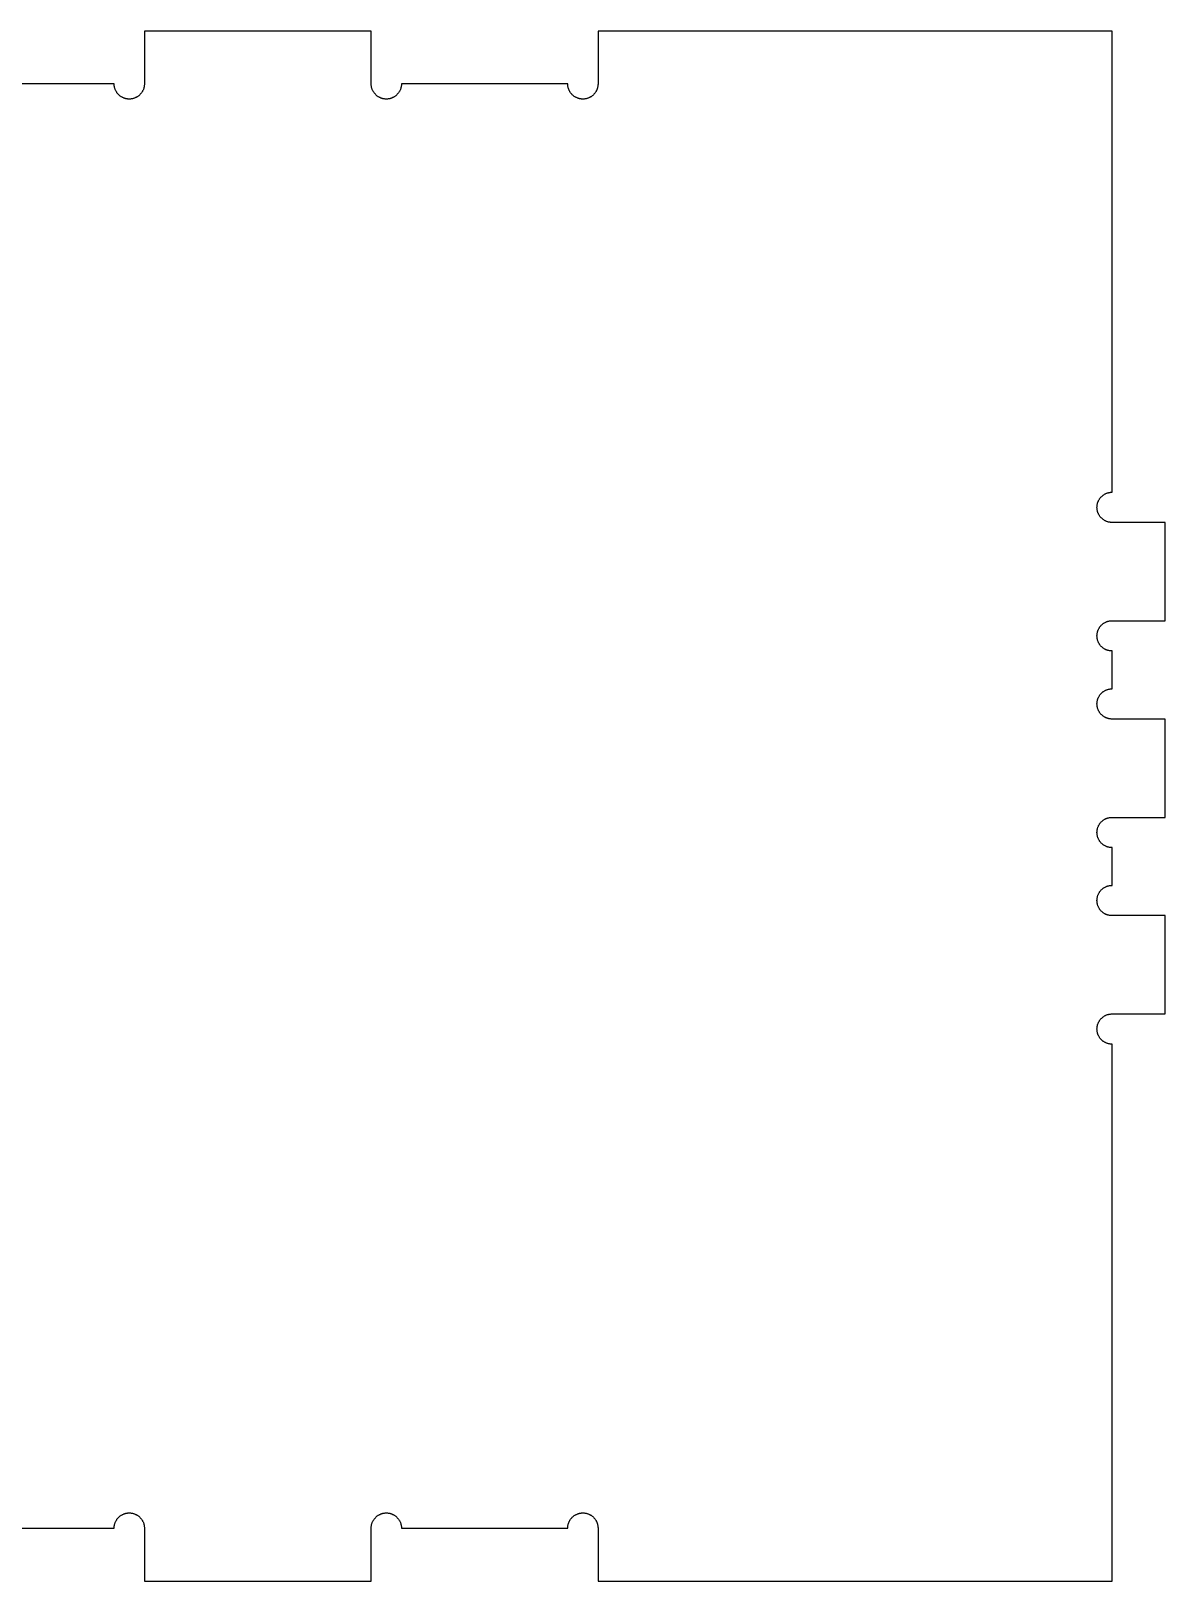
# Model space of a CAD drawing. Header units: millimetres. Extents: x 89.4 to 150.7, y -101.2 to -22.
# Drawn here: x 119.4 to 149.4, y -63 to -22 of the extents above; entities that cross this region are included whole.
import ezdxf

# ---------------------------------------------------------------- set-up
doc = ezdxf.new("R2010")
doc.units = ezdxf.units.MM
doc.layers.add('Default', color=18, linetype='Continuous', true_color=0x000000)

msp = doc.modelspace()

# ---------------------------------------------------------------- linework, layer by layer
at = {"layer": 'Default'}
for p, q in [((128.4, -22), (122.4, -22)), ((122.4, -22), (122.4, -23.4)), ((128.4, -23.4), (128.4, -22)), ((148, -22), (134.4, -22)), ((134.4, -22), (134.4, -23.4)), ((148, -34.2), (148, -22)), ((121.6, -23.4), (117.2, -23.4)), ((121.6, -23.414), (121.6, -23.4)), ((121.601, -23.428), (121.6, -23.414)), ((121.602, -23.441), (121.601, -23.428)), ((121.604, -23.455), (121.602, -23.441)), ((121.606, -23.469), (121.604, -23.455)), ((121.609, -23.482), (121.606, -23.469)), ((121.612, -23.496), (121.609, -23.482)), ((121.615, -23.509), (121.612, -23.496)), ((121.619, -23.522), (121.615, -23.509)), ((121.624, -23.535), (121.619, -23.522)), ((121.628, -23.548), (121.624, -23.535)), ((121.634, -23.561), (121.628, -23.548)), ((121.64, -23.574), (121.634, -23.561)), ((121.646, -23.586), (121.64, -23.574)), ((121.652, -23.598), (121.646, -23.586)), ((121.659, -23.61), (121.652, -23.598)), ((121.667, -23.622), (121.659, -23.61)), ((121.675, -23.633), (121.667, -23.622)), ((121.683, -23.644), (121.675, -23.633)), ((121.692, -23.655), (121.683, -23.644)), ((121.701, -23.665), (121.692, -23.655)), ((121.71, -23.675), (121.701, -23.665)), ((121.72, -23.685), (121.71, -23.675)), ((121.73, -23.695), (121.72, -23.685)), ((121.74, -23.704), (121.73, -23.695)), ((121.751, -23.713), (121.74, -23.704)), ((121.762, -23.721), (121.751, -23.713)), ((121.773, -23.729), (121.762, -23.721)), ((121.784, -23.737), (121.773, -23.729)), ((121.796, -23.744), (121.784, -23.737)), ((121.808, -23.751), (121.796, -23.744)), ((121.82, -23.757), (121.808, -23.751)), ((121.833, -23.763), (121.82, -23.757)), ((121.845, -23.769), (121.833, -23.763)), ((121.858, -23.774), (121.845, -23.769)), ((121.871, -23.779), (121.858, -23.774)), ((121.884, -23.783), (121.871, -23.779)), ((122.129, -23.779), (122.116, -23.783)), ((122.142, -23.774), (122.129, -23.779)), ((122.155, -23.769), (122.142, -23.774)), ((122.167, -23.763), (122.155, -23.769)), ((122.18, -23.757), (122.167, -23.763)), ((122.192, -23.751), (122.18, -23.757)), ((122.204, -23.744), (122.192, -23.751)), ((122.216, -23.737), (122.204, -23.744)), ((122.227, -23.729), (122.216, -23.737)), ((122.238, -23.721), (122.227, -23.729)), ((122.249, -23.713), (122.238, -23.721)), ((122.26, -23.704), (122.249, -23.713)), ((122.27, -23.695), (122.26, -23.704)), ((122.28, -23.685), (122.27, -23.695)), ((122.29, -23.675), (122.28, -23.685)), ((122.299, -23.665), (122.29, -23.675)), ((122.308, -23.655), (122.299, -23.665)), ((122.317, -23.644), (122.308, -23.655)), ((122.325, -23.633), (122.317, -23.644)), ((122.333, -23.622), (122.325, -23.633)), ((122.341, -23.61), (122.333, -23.622)), ((122.348, -23.598), (122.341, -23.61)), ((122.354, -23.586), (122.348, -23.598)), ((122.36, -23.574), (122.354, -23.586)), ((122.366, -23.561), (122.36, -23.574)), ((122.372, -23.548), (122.366, -23.561)), ((122.376, -23.535), (122.372, -23.548)), ((122.381, -23.522), (122.376, -23.535)), ((122.385, -23.509), (122.381, -23.522)), ((122.388, -23.496), (122.385, -23.509)), ((122.391, -23.482), (122.388, -23.496)), ((122.394, -23.469), (122.391, -23.482)), ((122.396, -23.455), (122.394, -23.469)), ((122.398, -23.441), (122.396, -23.455)), ((122.399, -23.428), (122.398, -23.441)), ((122.4, -23.414), (122.399, -23.428)), ((122.4, -23.4), (122.4, -23.414)), ((128.4, -23.414), (128.4, -23.4)), ((128.401, -23.428), (128.4, -23.414)), ((128.402, -23.441), (128.401, -23.428)), ((128.404, -23.455), (128.402, -23.441)), ((128.406, -23.469), (128.404, -23.455)), ((128.409, -23.482), (128.406, -23.469)), ((128.412, -23.496), (128.409, -23.482)), ((128.415, -23.509), (128.412, -23.496)), ((128.419, -23.522), (128.415, -23.509)), ((128.424, -23.535), (128.419, -23.522)), ((128.428, -23.548), (128.424, -23.535)), ((128.434, -23.561), (128.428, -23.548)), ((128.44, -23.574), (128.434, -23.561)), ((128.446, -23.586), (128.44, -23.574)), ((128.452, -23.598), (128.446, -23.586)), ((128.459, -23.61), (128.452, -23.598)), ((128.467, -23.622), (128.459, -23.61)), ((128.475, -23.633), (128.467, -23.622)), ((128.483, -23.644), (128.475, -23.633)), ((128.492, -23.655), (128.483, -23.644)), ((128.501, -23.665), (128.492, -23.655)), ((128.51, -23.675), (128.501, -23.665)), ((128.52, -23.685), (128.51, -23.675)), ((128.53, -23.695), (128.52, -23.685)), ((128.54, -23.704), (128.53, -23.695)), ((128.551, -23.713), (128.54, -23.704)), ((128.562, -23.721), (128.551, -23.713)), ((128.573, -23.729), (128.562, -23.721)), ((128.584, -23.737), (128.573, -23.729)), ((128.596, -23.744), (128.584, -23.737)), ((128.608, -23.751), (128.596, -23.744)), ((128.62, -23.757), (128.608, -23.751)), ((128.633, -23.763), (128.62, -23.757)), ((128.645, -23.769), (128.633, -23.763)), ((128.658, -23.774), (128.645, -23.769)), ((128.671, -23.779), (128.658, -23.774)), ((128.684, -23.783), (128.671, -23.779)), ((128.929, -23.779), (128.916, -23.783)), ((128.942, -23.774), (128.929, -23.779)), ((128.955, -23.769), (128.942, -23.774)), ((128.967, -23.763), (128.955, -23.769)), ((128.98, -23.757), (128.967, -23.763)), ((128.992, -23.751), (128.98, -23.757)), ((129.004, -23.744), (128.992, -23.751)), ((129.016, -23.737), (129.004, -23.744)), ((129.027, -23.729), (129.016, -23.737)), ((129.038, -23.721), (129.027, -23.729)), ((129.049, -23.713), (129.038, -23.721)), ((129.06, -23.704), (129.049, -23.713)), ((129.07, -23.695), (129.06, -23.704)), ((129.08, -23.685), (129.07, -23.695)), ((129.09, -23.675), (129.08, -23.685)), ((129.099, -23.665), (129.09, -23.675)), ((129.108, -23.655), (129.099, -23.665)), ((129.117, -23.644), (129.108, -23.655)), ((129.125, -23.633), (129.117, -23.644)), ((129.133, -23.622), (129.125, -23.633)), ((129.141, -23.61), (129.133, -23.622)), ((129.148, -23.598), (129.141, -23.61)), ((129.154, -23.586), (129.148, -23.598)), ((129.16, -23.574), (129.154, -23.586)), ((129.166, -23.561), (129.16, -23.574)), ((129.172, -23.548), (129.166, -23.561)), ((129.176, -23.535), (129.172, -23.548)), ((129.181, -23.522), (129.176, -23.535)), ((129.185, -23.509), (129.181, -23.522)), ((129.188, -23.496), (129.185, -23.509)), ((129.191, -23.482), (129.188, -23.496)), ((129.194, -23.469), (129.191, -23.482)), ((129.196, -23.455), (129.194, -23.469)), ((129.198, -23.441), (129.196, -23.455)), ((129.199, -23.428), (129.198, -23.441)), ((129.2, -23.414), (129.199, -23.428)), ((133.6, -23.4), (129.2, -23.4)), ((129.2, -23.4), (129.2, -23.414)), ((133.6, -23.414), (133.6, -23.4)), ((133.601, -23.428), (133.6, -23.414)), ((133.602, -23.441), (133.601, -23.428)), ((133.604, -23.455), (133.602, -23.441)), ((133.606, -23.469), (133.604, -23.455)), ((133.609, -23.482), (133.606, -23.469)), ((133.612, -23.496), (133.609, -23.482)), ((133.615, -23.509), (133.612, -23.496)), ((133.619, -23.522), (133.615, -23.509)), ((133.624, -23.535), (133.619, -23.522)), ((133.628, -23.548), (133.624, -23.535)), ((133.634, -23.561), (133.628, -23.548)), ((133.64, -23.574), (133.634, -23.561)), ((133.646, -23.586), (133.64, -23.574)), ((133.652, -23.598), (133.646, -23.586)), ((133.659, -23.61), (133.652, -23.598)), ((133.667, -23.622), (133.659, -23.61)), ((133.675, -23.633), (133.667, -23.622)), ((133.683, -23.644), (133.675, -23.633)), ((133.692, -23.655), (133.683, -23.644)), ((133.701, -23.665), (133.692, -23.655)), ((133.71, -23.675), (133.701, -23.665)), ((133.72, -23.685), (133.71, -23.675)), ((133.73, -23.695), (133.72, -23.685)), ((133.74, -23.704), (133.73, -23.695)), ((133.751, -23.713), (133.74, -23.704)), ((133.762, -23.721), (133.751, -23.713)), ((133.773, -23.729), (133.762, -23.721)), ((133.784, -23.737), (133.773, -23.729)), ((133.796, -23.744), (133.784, -23.737)), ((133.808, -23.751), (133.796, -23.744)), ((133.82, -23.757), (133.808, -23.751)), ((133.833, -23.763), (133.82, -23.757)), ((133.845, -23.769), (133.833, -23.763)), ((133.858, -23.774), (133.845, -23.769)), ((133.871, -23.779), (133.858, -23.774)), ((133.884, -23.783), (133.871, -23.779)), ((134.129, -23.779), (134.116, -23.783)), ((134.142, -23.774), (134.129, -23.779)), ((134.155, -23.769), (134.142, -23.774)), ((134.167, -23.763), (134.155, -23.769)), ((134.18, -23.757), (134.167, -23.763)), ((134.192, -23.751), (134.18, -23.757)), ((134.204, -23.744), (134.192, -23.751)), ((134.216, -23.737), (134.204, -23.744)), ((134.227, -23.729), (134.216, -23.737)), ((134.238, -23.721), (134.227, -23.729)), ((134.249, -23.713), (134.238, -23.721)), ((134.26, -23.704), (134.249, -23.713)), ((134.27, -23.695), (134.26, -23.704)), ((134.28, -23.685), (134.27, -23.695)), ((134.29, -23.675), (134.28, -23.685)), ((134.299, -23.665), (134.29, -23.675)), ((134.308, -23.655), (134.299, -23.665)), ((134.317, -23.644), (134.308, -23.655)), ((134.325, -23.633), (134.317, -23.644)), ((134.333, -23.622), (134.325, -23.633)), ((134.341, -23.61), (134.333, -23.622)), ((134.348, -23.598), (134.341, -23.61)), ((134.354, -23.586), (134.348, -23.598)), ((134.36, -23.574), (134.354, -23.586)), ((134.366, -23.561), (134.36, -23.574)), ((134.372, -23.548), (134.366, -23.561)), ((134.376, -23.535), (134.372, -23.548)), ((134.381, -23.522), (134.376, -23.535)), ((134.385, -23.509), (134.381, -23.522)), ((134.388, -23.496), (134.385, -23.509)), ((134.391, -23.482), (134.388, -23.496)), ((134.394, -23.469), (134.391, -23.482)), ((134.396, -23.455), (134.394, -23.469)), ((134.398, -23.441), (134.396, -23.455)), ((134.399, -23.428), (134.398, -23.441)), ((134.4, -23.414), (134.399, -23.428)), ((134.4, -23.4), (134.4, -23.414)), ((121.898, -23.787), (121.884, -23.783)), ((121.911, -23.79), (121.898, -23.787)), ((121.925, -23.793), (121.911, -23.79)), ((121.938, -23.795), (121.925, -23.793)), ((121.952, -23.797), (121.938, -23.795)), ((121.966, -23.799), (121.952, -23.797)), ((121.979, -23.799), (121.966, -23.799)), ((121.993, -23.8), (121.979, -23.799)), ((122.007, -23.8), (121.993, -23.8)), ((122.021, -23.799), (122.007, -23.8)), ((122.034, -23.799), (122.021, -23.799)), ((122.048, -23.797), (122.034, -23.799)), ((122.062, -23.795), (122.048, -23.797)), ((122.075, -23.793), (122.062, -23.795)), ((122.089, -23.79), (122.075, -23.793)), ((122.102, -23.787), (122.089, -23.79)), ((122.116, -23.783), (122.102, -23.787)), ((128.698, -23.787), (128.684, -23.783)), ((128.711, -23.79), (128.698, -23.787)), ((128.725, -23.793), (128.711, -23.79)), ((128.738, -23.795), (128.725, -23.793)), ((128.752, -23.797), (128.738, -23.795)), ((128.766, -23.799), (128.752, -23.797)), ((128.779, -23.799), (128.766, -23.799)), ((128.793, -23.8), (128.779, -23.799)), ((128.807, -23.8), (128.793, -23.8)), ((128.821, -23.799), (128.807, -23.8)), ((128.834, -23.799), (128.821, -23.799)), ((128.848, -23.797), (128.834, -23.799)), ((128.862, -23.795), (128.848, -23.797)), ((128.875, -23.793), (128.862, -23.795)), ((128.889, -23.79), (128.875, -23.793)), ((128.902, -23.787), (128.889, -23.79)), ((128.916, -23.783), (128.902, -23.787)), ((133.898, -23.787), (133.884, -23.783)), ((133.911, -23.79), (133.898, -23.787)), ((133.925, -23.793), (133.911, -23.79)), ((133.938, -23.795), (133.925, -23.793)), ((133.952, -23.797), (133.938, -23.795)), ((133.966, -23.799), (133.952, -23.797)), ((133.979, -23.799), (133.966, -23.799)), ((133.993, -23.8), (133.979, -23.799)), ((134.007, -23.8), (133.993, -23.8)), ((134.021, -23.799), (134.007, -23.8)), ((134.034, -23.799), (134.021, -23.799)), ((134.048, -23.797), (134.034, -23.799)), ((134.062, -23.795), (134.048, -23.797)), ((134.075, -23.793), (134.062, -23.795)), ((134.089, -23.79), (134.075, -23.793)), ((134.102, -23.787), (134.089, -23.79)), ((134.116, -23.783), (134.102, -23.787)), ((147.631, -34.445), (147.637, -34.433)), ((147.637, -34.433), (147.643, -34.42)), ((147.643, -34.42), (147.649, -34.408)), ((147.649, -34.408), (147.656, -34.396)), ((147.656, -34.396), (147.663, -34.384)), ((147.663, -34.384), (147.671, -34.373)), ((147.671, -34.373), (147.679, -34.362)), ((147.679, -34.362), (147.687, -34.351)), ((147.687, -34.351), (147.696, -34.34)), ((147.696, -34.34), (147.705, -34.33)), ((147.705, -34.33), (147.715, -34.32)), ((147.715, -34.32), (147.725, -34.31)), ((147.725, -34.31), (147.735, -34.301)), ((147.735, -34.301), (147.745, -34.292)), ((147.745, -34.292), (147.756, -34.283)), ((147.756, -34.283), (147.767, -34.275)), ((147.767, -34.275), (147.778, -34.267)), ((147.778, -34.267), (147.79, -34.259)), ((147.79, -34.259), (147.802, -34.252)), ((147.802, -34.252), (147.814, -34.246)), ((147.814, -34.246), (147.826, -34.24)), ((147.826, -34.24), (147.839, -34.234)), ((147.839, -34.234), (147.852, -34.228)), ((147.852, -34.228), (147.865, -34.224)), ((147.865, -34.224), (147.878, -34.219)), ((147.878, -34.219), (147.891, -34.215)), ((147.891, -34.215), (147.904, -34.212)), ((147.904, -34.212), (147.918, -34.209)), ((147.918, -34.209), (147.931, -34.206)), ((147.931, -34.206), (147.945, -34.204)), ((147.945, -34.204), (147.959, -34.202)), ((147.959, -34.202), (147.972, -34.201)), ((147.972, -34.201), (147.986, -34.2)), ((147.986, -34.2), (148, -34.2)), ((147.6, -34.593), (147.601, -34.579)), ((147.6, -34.607), (147.6, -34.593)), ((147.601, -34.621), (147.6, -34.607)), ((147.601, -34.566), (147.603, -34.552)), ((147.601, -34.579), (147.601, -34.566)), ((147.601, -34.634), (147.601, -34.621)), ((147.603, -34.648), (147.601, -34.634)), ((147.603, -34.552), (147.605, -34.538)), ((147.605, -34.662), (147.603, -34.648)), ((147.605, -34.538), (147.607, -34.525)), ((147.607, -34.675), (147.605, -34.662)), ((147.607, -34.525), (147.61, -34.511)), ((147.61, -34.689), (147.607, -34.675)), ((147.61, -34.511), (147.613, -34.498)), ((147.613, -34.702), (147.61, -34.689)), ((147.613, -34.498), (147.617, -34.484)), ((147.617, -34.716), (147.613, -34.702)), ((147.617, -34.484), (147.621, -34.471)), ((147.621, -34.729), (147.617, -34.716)), ((147.621, -34.471), (147.626, -34.458)), ((147.626, -34.742), (147.621, -34.729)), ((147.626, -34.458), (147.631, -34.445)), ((147.631, -34.755), (147.626, -34.742)), ((147.637, -34.767), (147.631, -34.755)), ((147.643, -34.78), (147.637, -34.767)), ((147.649, -34.792), (147.643, -34.78)), ((147.656, -34.804), (147.649, -34.792)), ((147.663, -34.816), (147.656, -34.804)), ((147.671, -34.827), (147.663, -34.816)), ((147.679, -34.838), (147.671, -34.827)), ((147.687, -34.849), (147.679, -34.838)), ((147.696, -34.86), (147.687, -34.849)), ((147.705, -34.87), (147.696, -34.86)), ((147.715, -34.88), (147.705, -34.87)), ((147.725, -34.89), (147.715, -34.88)), ((147.735, -34.899), (147.725, -34.89)), ((147.745, -34.908), (147.735, -34.899)), ((147.756, -34.917), (147.745, -34.908)), ((147.767, -34.925), (147.756, -34.917)), ((147.778, -34.933), (147.767, -34.925)), ((147.79, -34.941), (147.778, -34.933)), ((147.802, -34.948), (147.79, -34.941)), ((147.814, -34.954), (147.802, -34.948)), ((147.826, -34.96), (147.814, -34.954)), ((147.839, -34.966), (147.826, -34.96)), ((147.852, -34.972), (147.839, -34.966)), ((147.865, -34.976), (147.852, -34.972)), ((147.878, -34.981), (147.865, -34.976)), ((147.891, -34.985), (147.878, -34.981)), ((147.904, -34.988), (147.891, -34.985)), ((147.918, -34.991), (147.904, -34.988)), ((147.931, -34.994), (147.918, -34.991)), ((147.945, -34.996), (147.931, -34.994)), ((147.959, -34.998), (147.945, -34.996)), ((147.972, -34.999), (147.959, -34.998)), ((147.986, -35), (147.972, -34.999)), ((148, -35), (147.986, -35)), ((149.4, -35), (148, -35)), ((149.4, -37.6), (149.4, -35)), ((147.705, -37.73), (147.715, -37.72)), ((147.715, -37.72), (147.725, -37.71)), ((147.725, -37.71), (147.735, -37.701)), ((147.735, -37.701), (147.745, -37.692)), ((147.745, -37.692), (147.756, -37.683)), ((147.756, -37.683), (147.767, -37.675)), ((147.767, -37.675), (147.778, -37.667)), ((147.778, -37.667), (147.79, -37.659)), ((147.79, -37.659), (147.802, -37.652)), ((147.802, -37.652), (147.814, -37.646)), ((147.814, -37.646), (147.826, -37.64)), ((147.826, -37.64), (147.839, -37.634)), ((147.839, -37.634), (147.852, -37.628)), ((147.852, -37.628), (147.865, -37.624)), ((147.865, -37.624), (147.878, -37.619)), ((147.878, -37.619), (147.891, -37.615)), ((147.891, -37.615), (147.904, -37.612)), ((147.904, -37.612), (147.918, -37.609)), ((147.918, -37.609), (147.931, -37.606)), ((147.931, -37.606), (147.945, -37.604)), ((147.945, -37.604), (147.959, -37.602)), ((147.959, -37.602), (147.972, -37.601)), ((147.972, -37.601), (147.986, -37.6)), ((147.986, -37.6), (148, -37.6)), ((148, -37.6), (149.4, -37.6)), ((147.6, -37.993), (147.601, -37.979)), ((147.6, -38.007), (147.6, -37.993)), ((147.601, -38.021), (147.6, -38.007)), ((147.601, -37.966), (147.603, -37.952)), ((147.601, -37.979), (147.601, -37.966)), ((147.601, -38.034), (147.601, -38.021)), ((147.603, -38.048), (147.601, -38.034)), ((147.603, -37.952), (147.605, -37.938)), ((147.605, -38.062), (147.603, -38.048)), ((147.605, -37.938), (147.607, -37.925)), ((147.607, -38.075), (147.605, -38.062)), ((147.607, -37.925), (147.61, -37.911)), ((147.61, -38.089), (147.607, -38.075)), ((147.61, -37.911), (147.613, -37.898)), ((147.613, -38.102), (147.61, -38.089)), ((147.613, -37.898), (147.617, -37.884)), ((147.617, -38.116), (147.613, -38.102)), ((147.617, -37.884), (147.621, -37.871)), ((147.621, -38.129), (147.617, -38.116)), ((147.621, -37.871), (147.626, -37.858)), ((147.626, -38.142), (147.621, -38.129)), ((147.626, -37.858), (147.631, -37.845)), ((147.631, -37.845), (147.637, -37.833)), ((147.637, -37.833), (147.643, -37.82)), ((147.643, -37.82), (147.649, -37.808)), ((147.649, -37.808), (147.656, -37.796)), ((147.656, -37.796), (147.663, -37.784)), ((147.663, -37.784), (147.671, -37.773)), ((147.671, -37.773), (147.679, -37.762)), ((147.679, -37.762), (147.687, -37.751)), ((147.687, -37.751), (147.696, -37.74)), ((147.696, -37.74), (147.705, -37.73)), ((147.631, -38.155), (147.626, -38.142)), ((147.637, -38.167), (147.631, -38.155)), ((147.643, -38.18), (147.637, -38.167)), ((147.649, -38.192), (147.643, -38.18)), ((147.656, -38.204), (147.649, -38.192)), ((147.663, -38.216), (147.656, -38.204)), ((147.671, -38.227), (147.663, -38.216)), ((147.679, -38.238), (147.671, -38.227)), ((147.687, -38.249), (147.679, -38.238)), ((147.696, -38.26), (147.687, -38.249)), ((147.705, -38.27), (147.696, -38.26)), ((147.715, -38.28), (147.705, -38.27)), ((147.725, -38.29), (147.715, -38.28)), ((147.735, -38.299), (147.725, -38.29)), ((147.745, -38.308), (147.735, -38.299)), ((147.756, -38.317), (147.745, -38.308)), ((147.767, -38.325), (147.756, -38.317)), ((147.778, -38.333), (147.767, -38.325)), ((147.79, -38.341), (147.778, -38.333)), ((147.802, -38.348), (147.79, -38.341)), ((147.814, -38.354), (147.802, -38.348)), ((147.826, -38.36), (147.814, -38.354)), ((147.839, -38.366), (147.826, -38.36)), ((147.852, -38.372), (147.839, -38.366)), ((147.865, -38.376), (147.852, -38.372)), ((147.878, -38.381), (147.865, -38.376)), ((147.891, -38.385), (147.878, -38.381)), ((147.904, -38.388), (147.891, -38.385)), ((147.918, -38.391), (147.904, -38.388)), ((147.931, -38.394), (147.918, -38.391)), ((147.945, -38.396), (147.931, -38.394)), ((147.959, -38.398), (147.945, -38.396)), ((147.972, -38.399), (147.959, -38.398)), ((147.986, -38.4), (147.972, -38.399)), ((148, -38.4), (147.986, -38.4)), ((148, -39.4), (148, -38.4)), ((147.601, -39.766), (147.603, -39.752)), ((147.601, -39.779), (147.601, -39.766)), ((147.603, -39.752), (147.605, -39.738)), ((147.605, -39.738), (147.607, -39.725)), ((147.607, -39.725), (147.61, -39.711)), ((147.61, -39.711), (147.613, -39.698)), ((147.613, -39.698), (147.617, -39.684)), ((147.617, -39.684), (147.621, -39.671)), ((147.621, -39.671), (147.626, -39.658)), ((147.626, -39.658), (147.631, -39.645)), ((147.631, -39.645), (147.637, -39.633)), ((147.637, -39.633), (147.643, -39.62)), ((147.643, -39.62), (147.649, -39.608)), ((147.649, -39.608), (147.656, -39.596)), ((147.656, -39.596), (147.663, -39.584)), ((147.663, -39.584), (147.671, -39.573)), ((147.671, -39.573), (147.679, -39.562)), ((147.679, -39.562), (147.687, -39.551)), ((147.687, -39.551), (147.696, -39.54)), ((147.696, -39.54), (147.705, -39.53)), ((147.705, -39.53), (147.715, -39.52)), ((147.715, -39.52), (147.725, -39.51)), ((147.725, -39.51), (147.735, -39.501)), ((147.735, -39.501), (147.745, -39.492)), ((147.745, -39.492), (147.756, -39.483)), ((147.756, -39.483), (147.767, -39.475)), ((147.767, -39.475), (147.778, -39.467)), ((147.778, -39.467), (147.79, -39.459)), ((147.79, -39.459), (147.802, -39.452)), ((147.802, -39.452), (147.814, -39.446)), ((147.814, -39.446), (147.826, -39.44)), ((147.826, -39.44), (147.839, -39.434)), ((147.839, -39.434), (147.852, -39.428)), ((147.852, -39.428), (147.865, -39.424)), ((147.865, -39.424), (147.878, -39.419)), ((147.878, -39.419), (147.891, -39.415)), ((147.891, -39.415), (147.904, -39.412)), ((147.904, -39.412), (147.918, -39.409)), ((147.918, -39.409), (147.931, -39.406)), ((147.931, -39.406), (147.945, -39.404)), ((147.945, -39.404), (147.959, -39.402)), ((147.959, -39.402), (147.972, -39.401)), ((147.972, -39.401), (147.986, -39.4)), ((147.986, -39.4), (148, -39.4)), ((147.6, -39.793), (147.601, -39.779)), ((147.6, -39.807), (147.6, -39.793)), ((147.601, -39.821), (147.6, -39.807)), ((147.601, -39.834), (147.601, -39.821)), ((147.603, -39.848), (147.601, -39.834)), ((147.605, -39.862), (147.603, -39.848)), ((147.607, -39.875), (147.605, -39.862)), ((147.61, -39.889), (147.607, -39.875)), ((147.613, -39.902), (147.61, -39.889)), ((147.617, -39.916), (147.613, -39.902)), ((147.621, -39.929), (147.617, -39.916)), ((147.626, -39.942), (147.621, -39.929)), ((147.631, -39.955), (147.626, -39.942)), ((147.637, -39.967), (147.631, -39.955)), ((147.643, -39.98), (147.637, -39.967)), ((147.649, -39.992), (147.643, -39.98)), ((147.656, -40.004), (147.649, -39.992)), ((147.663, -40.016), (147.656, -40.004)), ((147.671, -40.027), (147.663, -40.016)), ((147.679, -40.038), (147.671, -40.027)), ((147.687, -40.049), (147.679, -40.038)), ((147.696, -40.06), (147.687, -40.049)), ((147.705, -40.07), (147.696, -40.06)), ((147.715, -40.08), (147.705, -40.07)), ((147.725, -40.09), (147.715, -40.08)), ((147.735, -40.099), (147.725, -40.09)), ((147.745, -40.108), (147.735, -40.099)), ((147.756, -40.117), (147.745, -40.108)), ((147.767, -40.125), (147.756, -40.117)), ((147.778, -40.133), (147.767, -40.125)), ((147.79, -40.141), (147.778, -40.133)), ((147.802, -40.148), (147.79, -40.141)), ((147.814, -40.154), (147.802, -40.148)), ((147.826, -40.16), (147.814, -40.154)), ((147.839, -40.166), (147.826, -40.16)), ((147.852, -40.172), (147.839, -40.166)), ((147.865, -40.176), (147.852, -40.172)), ((147.878, -40.181), (147.865, -40.176)), ((147.891, -40.185), (147.878, -40.181)), ((147.904, -40.188), (147.891, -40.185)), ((147.918, -40.191), (147.904, -40.188)), ((147.931, -40.194), (147.918, -40.191)), ((147.945, -40.196), (147.931, -40.194)), ((147.959, -40.198), (147.945, -40.196)), ((147.972, -40.199), (147.959, -40.198)), ((147.986, -40.2), (147.972, -40.199)), ((148, -40.2), (147.986, -40.2)), ((149.4, -40.2), (148, -40.2)), ((149.4, -42.8), (149.4, -40.2)), ((147.626, -43.058), (147.631, -43.045)), ((147.631, -43.045), (147.637, -43.033)), ((147.637, -43.033), (147.643, -43.02)), ((147.643, -43.02), (147.649, -43.008)), ((147.649, -43.008), (147.656, -42.996)), ((147.656, -42.996), (147.663, -42.984)), ((147.663, -42.984), (147.671, -42.973)), ((147.671, -42.973), (147.679, -42.962)), ((147.679, -42.962), (147.687, -42.951)), ((147.687, -42.951), (147.696, -42.94)), ((147.696, -42.94), (147.705, -42.93)), ((147.705, -42.93), (147.715, -42.92)), ((147.715, -42.92), (147.725, -42.91)), ((147.725, -42.91), (147.735, -42.901)), ((147.735, -42.901), (147.745, -42.892)), ((147.745, -42.892), (147.756, -42.883)), ((147.756, -42.883), (147.767, -42.875)), ((147.767, -42.875), (147.778, -42.867)), ((147.778, -42.867), (147.79, -42.859)), ((147.79, -42.859), (147.802, -42.852)), ((147.802, -42.852), (147.814, -42.846)), ((147.814, -42.846), (147.826, -42.84)), ((147.826, -42.84), (147.839, -42.834)), ((147.839, -42.834), (147.852, -42.828)), ((147.852, -42.828), (147.865, -42.824)), ((147.865, -42.824), (147.878, -42.819)), ((147.878, -42.819), (147.891, -42.815)), ((147.891, -42.815), (147.904, -42.812)), ((147.904, -42.812), (147.918, -42.809)), ((147.918, -42.809), (147.931, -42.806)), ((147.931, -42.806), (147.945, -42.804)), ((147.945, -42.804), (147.959, -42.802)), ((147.959, -42.802), (147.972, -42.801)), ((147.972, -42.801), (147.986, -42.8)), ((147.986, -42.8), (148, -42.8)), ((148, -42.8), (149.4, -42.8)), ((147.6, -43.193), (147.601, -43.179)), ((147.6, -43.207), (147.6, -43.193)), ((147.601, -43.221), (147.6, -43.207)), ((147.601, -43.166), (147.603, -43.152)), ((147.601, -43.179), (147.601, -43.166)), ((147.601, -43.234), (147.601, -43.221)), ((147.603, -43.248), (147.601, -43.234)), ((147.603, -43.152), (147.605, -43.138)), ((147.605, -43.262), (147.603, -43.248)), ((147.605, -43.138), (147.607, -43.125)), ((147.607, -43.275), (147.605, -43.262)), ((147.607, -43.125), (147.61, -43.111)), ((147.61, -43.289), (147.607, -43.275)), ((147.61, -43.111), (147.613, -43.098)), ((147.613, -43.302), (147.61, -43.289)), ((147.613, -43.098), (147.617, -43.084)), ((147.617, -43.316), (147.613, -43.302)), ((147.617, -43.084), (147.621, -43.071)), ((147.621, -43.329), (147.617, -43.316)), ((147.621, -43.071), (147.626, -43.058)), ((147.626, -43.342), (147.621, -43.329)), ((147.631, -43.355), (147.626, -43.342)), ((147.637, -43.367), (147.631, -43.355)), ((147.643, -43.38), (147.637, -43.367)), ((147.649, -43.392), (147.643, -43.38)), ((147.656, -43.404), (147.649, -43.392)), ((147.663, -43.416), (147.656, -43.404)), ((147.671, -43.427), (147.663, -43.416)), ((147.679, -43.438), (147.671, -43.427)), ((147.687, -43.449), (147.679, -43.438)), ((147.696, -43.46), (147.687, -43.449)), ((147.705, -43.47), (147.696, -43.46)), ((147.715, -43.48), (147.705, -43.47)), ((147.725, -43.49), (147.715, -43.48)), ((147.735, -43.499), (147.725, -43.49)), ((147.745, -43.508), (147.735, -43.499)), ((147.756, -43.517), (147.745, -43.508)), ((147.767, -43.525), (147.756, -43.517)), ((147.778, -43.533), (147.767, -43.525)), ((147.79, -43.541), (147.778, -43.533)), ((147.802, -43.548), (147.79, -43.541)), ((147.814, -43.554), (147.802, -43.548)), ((147.826, -43.56), (147.814, -43.554)), ((147.839, -43.566), (147.826, -43.56)), ((147.852, -43.572), (147.839, -43.566)), ((147.865, -43.576), (147.852, -43.572)), ((147.878, -43.581), (147.865, -43.576)), ((147.891, -43.585), (147.878, -43.581)), ((147.904, -43.588), (147.891, -43.585)), ((147.918, -43.591), (147.904, -43.588)), ((147.931, -43.594), (147.918, -43.591)), ((147.945, -43.596), (147.931, -43.594)), ((147.959, -43.598), (147.945, -43.596)), ((147.972, -43.599), (147.959, -43.598)), ((147.986, -43.6), (147.972, -43.599)), ((148, -43.6), (147.986, -43.6)), ((148, -44.6), (148, -43.6)), ((147.745, -44.692), (147.756, -44.683)), ((147.756, -44.683), (147.767, -44.675)), ((147.767, -44.675), (147.778, -44.667)), ((147.778, -44.667), (147.79, -44.659)), ((147.79, -44.659), (147.802, -44.652)), ((147.802, -44.652), (147.814, -44.646)), ((147.814, -44.646), (147.826, -44.64)), ((147.826, -44.64), (147.839, -44.634)), ((147.839, -44.634), (147.852, -44.628)), ((147.852, -44.628), (147.865, -44.624)), ((147.865, -44.624), (147.878, -44.619)), ((147.878, -44.619), (147.891, -44.615)), ((147.891, -44.615), (147.904, -44.612)), ((147.904, -44.612), (147.918, -44.609)), ((147.918, -44.609), (147.931, -44.606)), ((147.931, -44.606), (147.945, -44.604)), ((147.945, -44.604), (147.959, -44.602)), ((147.959, -44.602), (147.972, -44.601)), ((147.972, -44.601), (147.986, -44.6)), ((147.986, -44.6), (148, -44.6)), ((147.6, -44.993), (147.601, -44.979)), ((147.6, -45.007), (147.6, -44.993)), ((147.601, -45.021), (147.6, -45.007)), ((147.601, -44.966), (147.603, -44.952)), ((147.601, -44.979), (147.601, -44.966)), ((147.601, -45.034), (147.601, -45.021)), ((147.603, -45.048), (147.601, -45.034)), ((147.603, -44.952), (147.605, -44.938)), ((147.605, -45.062), (147.603, -45.048)), ((147.605, -44.938), (147.607, -44.925)), ((147.607, -45.075), (147.605, -45.062)), ((147.607, -44.925), (147.61, -44.911)), ((147.61, -45.089), (147.607, -45.075)), ((147.61, -44.911), (147.613, -44.898)), ((147.613, -45.102), (147.61, -45.089)), ((147.613, -44.898), (147.617, -44.884)), ((147.617, -44.884), (147.621, -44.871)), ((147.621, -44.871), (147.626, -44.858)), ((147.626, -44.858), (147.631, -44.845)), ((147.631, -44.845), (147.637, -44.833)), ((147.637, -44.833), (147.643, -44.82)), ((147.643, -44.82), (147.649, -44.808)), ((147.649, -44.808), (147.656, -44.796)), ((147.656, -44.796), (147.663, -44.784)), ((147.663, -44.784), (147.671, -44.773)), ((147.671, -44.773), (147.679, -44.762)), ((147.679, -44.762), (147.687, -44.751)), ((147.687, -44.751), (147.696, -44.74)), ((147.696, -44.74), (147.705, -44.73)), ((147.705, -44.73), (147.715, -44.72)), ((147.715, -44.72), (147.725, -44.71)), ((147.725, -44.71), (147.735, -44.701)), ((147.735, -44.701), (147.745, -44.692)), ((147.617, -45.116), (147.613, -45.102)), ((147.621, -45.129), (147.617, -45.116)), ((147.626, -45.142), (147.621, -45.129)), ((147.631, -45.155), (147.626, -45.142)), ((147.637, -45.167), (147.631, -45.155)), ((147.643, -45.18), (147.637, -45.167)), ((147.649, -45.192), (147.643, -45.18)), ((147.656, -45.204), (147.649, -45.192)), ((147.663, -45.216), (147.656, -45.204)), ((147.671, -45.227), (147.663, -45.216)), ((147.679, -45.238), (147.671, -45.227)), ((147.687, -45.249), (147.679, -45.238)), ((147.696, -45.26), (147.687, -45.249)), ((147.705, -45.27), (147.696, -45.26)), ((147.715, -45.28), (147.705, -45.27)), ((147.725, -45.29), (147.715, -45.28)), ((147.735, -45.299), (147.725, -45.29)), ((147.745, -45.308), (147.735, -45.299)), ((147.756, -45.317), (147.745, -45.308)), ((147.767, -45.325), (147.756, -45.317)), ((147.778, -45.333), (147.767, -45.325)), ((147.79, -45.341), (147.778, -45.333)), ((147.802, -45.348), (147.79, -45.341)), ((147.814, -45.354), (147.802, -45.348)), ((147.826, -45.36), (147.814, -45.354)), ((147.839, -45.366), (147.826, -45.36)), ((147.852, -45.372), (147.839, -45.366)), ((147.865, -45.376), (147.852, -45.372)), ((147.878, -45.381), (147.865, -45.376)), ((147.891, -45.385), (147.878, -45.381)), ((147.904, -45.388), (147.891, -45.385)), ((147.918, -45.391), (147.904, -45.388)), ((147.931, -45.394), (147.918, -45.391)), ((147.945, -45.396), (147.931, -45.394)), ((147.959, -45.398), (147.945, -45.396)), ((147.972, -45.399), (147.959, -45.398)), ((147.986, -45.4), (147.972, -45.399)), ((148, -45.4), (147.986, -45.4)), ((149.4, -45.4), (148, -45.4)), ((149.4, -48), (149.4, -45.4)), ((147.6, -48.393), (147.601, -48.379)), ((147.601, -48.366), (147.603, -48.352)), ((147.601, -48.379), (147.601, -48.366)), ((147.603, -48.352), (147.605, -48.338)), ((147.605, -48.338), (147.607, -48.325)), ((147.607, -48.325), (147.61, -48.311)), ((147.61, -48.311), (147.613, -48.298)), ((147.613, -48.298), (147.617, -48.284)), ((147.617, -48.284), (147.621, -48.271)), ((147.621, -48.271), (147.626, -48.258)), ((147.626, -48.258), (147.631, -48.245)), ((147.631, -48.245), (147.637, -48.233)), ((147.637, -48.233), (147.643, -48.22)), ((147.643, -48.22), (147.649, -48.208)), ((147.649, -48.208), (147.656, -48.196)), ((147.656, -48.196), (147.663, -48.184)), ((147.663, -48.184), (147.671, -48.173)), ((147.671, -48.173), (147.679, -48.162)), ((147.679, -48.162), (147.687, -48.151)), ((147.687, -48.151), (147.696, -48.14)), ((147.696, -48.14), (147.705, -48.13)), ((147.705, -48.13), (147.715, -48.12)), ((147.715, -48.12), (147.725, -48.11)), ((147.725, -48.11), (147.735, -48.101)), ((147.735, -48.101), (147.745, -48.092)), ((147.745, -48.092), (147.756, -48.083)), ((147.756, -48.083), (147.767, -48.075)), ((147.767, -48.075), (147.778, -48.067)), ((147.778, -48.067), (147.79, -48.059)), ((147.79, -48.059), (147.802, -48.052)), ((147.802, -48.052), (147.814, -48.046)), ((147.814, -48.046), (147.826, -48.04)), ((147.826, -48.04), (147.839, -48.034)), ((147.839, -48.034), (147.852, -48.028)), ((147.852, -48.028), (147.865, -48.024)), ((147.865, -48.024), (147.878, -48.019)), ((147.878, -48.019), (147.891, -48.015)), ((147.891, -48.015), (147.904, -48.012)), ((147.904, -48.012), (147.918, -48.009)), ((147.918, -48.009), (147.931, -48.006)), ((147.931, -48.006), (147.945, -48.004)), ((147.945, -48.004), (147.959, -48.002)), ((147.959, -48.002), (147.972, -48.001)), ((147.972, -48.001), (147.986, -48)), ((147.986, -48), (148, -48)), ((148, -48), (149.4, -48)), ((147.6, -48.407), (147.6, -48.393)), ((147.601, -48.421), (147.6, -48.407)), ((147.601, -48.434), (147.601, -48.421)), ((147.603, -48.448), (147.601, -48.434)), ((147.605, -48.462), (147.603, -48.448)), ((147.607, -48.475), (147.605, -48.462)), ((147.61, -48.489), (147.607, -48.475)), ((147.613, -48.502), (147.61, -48.489)), ((147.617, -48.516), (147.613, -48.502)), ((147.621, -48.529), (147.617, -48.516)), ((147.626, -48.542), (147.621, -48.529)), ((147.631, -48.555), (147.626, -48.542)), ((147.637, -48.567), (147.631, -48.555)), ((147.643, -48.58), (147.637, -48.567)), ((147.649, -48.592), (147.643, -48.58)), ((147.656, -48.604), (147.649, -48.592)), ((147.663, -48.616), (147.656, -48.604)), ((147.671, -48.627), (147.663, -48.616)), ((147.679, -48.638), (147.671, -48.627)), ((147.687, -48.649), (147.679, -48.638)), ((147.696, -48.66), (147.687, -48.649)), ((147.705, -48.67), (147.696, -48.66)), ((147.715, -48.68), (147.705, -48.67)), ((147.725, -48.69), (147.715, -48.68)), ((147.735, -48.699), (147.725, -48.69)), ((147.745, -48.708), (147.735, -48.699)), ((147.756, -48.717), (147.745, -48.708)), ((147.767, -48.725), (147.756, -48.717)), ((147.778, -48.733), (147.767, -48.725)), ((147.79, -48.741), (147.778, -48.733)), ((147.802, -48.748), (147.79, -48.741)), ((147.814, -48.754), (147.802, -48.748)), ((147.826, -48.76), (147.814, -48.754)), ((147.839, -48.766), (147.826, -48.76)), ((147.852, -48.772), (147.839, -48.766)), ((147.865, -48.776), (147.852, -48.772)), ((147.878, -48.781), (147.865, -48.776)), ((147.891, -48.785), (147.878, -48.781)), ((147.904, -48.788), (147.891, -48.785)), ((147.918, -48.791), (147.904, -48.788)), ((147.931, -48.794), (147.918, -48.791)), ((147.945, -48.796), (147.931, -48.794)), ((147.959, -48.798), (147.945, -48.796)), ((147.972, -48.799), (147.959, -48.798)), ((147.986, -48.8), (147.972, -48.799)), ((148, -48.8), (147.986, -48.8)), ((148, -63), (148, -48.8)), ((121.612, -61.504), (121.615, -61.491)), ((121.615, -61.491), (121.619, -61.478)), ((121.619, -61.478), (121.624, -61.465)), ((121.624, -61.465), (121.628, -61.452)), ((121.628, -61.452), (121.634, -61.439)), ((121.634, -61.439), (121.64, -61.426)), ((121.64, -61.426), (121.646, -61.414)), ((121.646, -61.414), (121.652, -61.402)), ((121.652, -61.402), (121.659, -61.39)), ((121.659, -61.39), (121.667, -61.378)), ((121.667, -61.378), (121.675, -61.367)), ((121.675, -61.367), (121.683, -61.356)), ((121.683, -61.356), (121.692, -61.345)), ((121.692, -61.345), (121.701, -61.335)), ((121.701, -61.335), (121.71, -61.325)), ((121.71, -61.325), (121.72, -61.315)), ((121.72, -61.315), (121.73, -61.305)), ((121.73, -61.305), (121.74, -61.296)), ((121.74, -61.296), (121.751, -61.287)), ((121.751, -61.287), (121.762, -61.279)), ((121.762, -61.279), (121.773, -61.271)), ((121.773, -61.271), (121.784, -61.263)), ((121.784, -61.263), (121.796, -61.256)), ((121.796, -61.256), (121.808, -61.249)), ((121.808, -61.249), (121.82, -61.243)), ((121.82, -61.243), (121.833, -61.237)), ((121.833, -61.237), (121.845, -61.231)), ((121.845, -61.231), (121.858, -61.226)), ((121.858, -61.226), (121.871, -61.221)), ((121.871, -61.221), (121.884, -61.217)), ((121.884, -61.217), (121.898, -61.213)), ((121.898, -61.213), (121.911, -61.21)), ((121.911, -61.21), (121.925, -61.207)), ((121.925, -61.207), (121.938, -61.205)), ((121.938, -61.205), (121.952, -61.203)), ((121.952, -61.203), (121.966, -61.201)), ((121.966, -61.201), (121.979, -61.201)), ((121.979, -61.201), (121.993, -61.2)), ((121.993, -61.2), (122.007, -61.2)), ((122.007, -61.2), (122.021, -61.201)), ((122.021, -61.201), (122.034, -61.201)), ((122.034, -61.201), (122.048, -61.203)), ((122.048, -61.203), (122.062, -61.205)), ((122.062, -61.205), (122.075, -61.207)), ((122.075, -61.207), (122.089, -61.21)), ((122.089, -61.21), (122.102, -61.213)), ((122.102, -61.213), (122.116, -61.217)), ((122.116, -61.217), (122.129, -61.221)), ((122.129, -61.221), (122.142, -61.226)), ((122.142, -61.226), (122.155, -61.231)), ((122.155, -61.231), (122.167, -61.237)), ((122.167, -61.237), (122.18, -61.243)), ((122.18, -61.243), (122.192, -61.249)), ((122.192, -61.249), (122.204, -61.256)), ((122.204, -61.256), (122.216, -61.263)), ((122.216, -61.263), (122.227, -61.271)), ((122.227, -61.271), (122.238, -61.279)), ((122.238, -61.279), (122.249, -61.287)), ((122.249, -61.287), (122.26, -61.296)), ((122.26, -61.296), (122.27, -61.305)), ((122.27, -61.305), (122.28, -61.315)), ((122.28, -61.315), (122.29, -61.325)), ((122.29, -61.325), (122.299, -61.335)), ((122.299, -61.335), (122.308, -61.345)), ((122.308, -61.345), (122.317, -61.356)), ((122.317, -61.356), (122.325, -61.367)), ((122.325, -61.367), (122.333, -61.378)), ((122.333, -61.378), (122.341, -61.39)), ((122.341, -61.39), (122.348, -61.402)), ((122.348, -61.402), (122.354, -61.414)), ((122.354, -61.414), (122.36, -61.426)), ((122.36, -61.426), (122.366, -61.439)), ((122.366, -61.439), (122.372, -61.452)), ((122.372, -61.452), (122.376, -61.465)), ((122.376, -61.465), (122.381, -61.478)), ((122.381, -61.478), (122.385, -61.491)), ((122.385, -61.491), (122.388, -61.504)), ((128.412, -61.504), (128.415, -61.491)), ((128.415, -61.491), (128.419, -61.478)), ((128.419, -61.478), (128.424, -61.465)), ((128.424, -61.465), (128.428, -61.452)), ((128.428, -61.452), (128.434, -61.439)), ((128.434, -61.439), (128.44, -61.426)), ((128.44, -61.426), (128.446, -61.414)), ((128.446, -61.414), (128.452, -61.402)), ((128.452, -61.402), (128.459, -61.39)), ((128.459, -61.39), (128.467, -61.378)), ((128.467, -61.378), (128.475, -61.367)), ((128.475, -61.367), (128.483, -61.356)), ((128.483, -61.356), (128.492, -61.345)), ((128.492, -61.345), (128.501, -61.335)), ((128.501, -61.335), (128.51, -61.325)), ((128.51, -61.325), (128.52, -61.315)), ((128.52, -61.315), (128.53, -61.305)), ((128.53, -61.305), (128.54, -61.296)), ((128.54, -61.296), (128.551, -61.287)), ((128.551, -61.287), (128.562, -61.279)), ((128.562, -61.279), (128.573, -61.271)), ((128.573, -61.271), (128.584, -61.263)), ((128.584, -61.263), (128.596, -61.256)), ((128.596, -61.256), (128.608, -61.249)), ((128.608, -61.249), (128.62, -61.243)), ((128.62, -61.243), (128.633, -61.237)), ((128.633, -61.237), (128.645, -61.231)), ((128.645, -61.231), (128.658, -61.226)), ((128.658, -61.226), (128.671, -61.221)), ((128.671, -61.221), (128.684, -61.217)), ((128.684, -61.217), (128.698, -61.213)), ((128.698, -61.213), (128.711, -61.21)), ((128.711, -61.21), (128.725, -61.207)), ((128.725, -61.207), (128.738, -61.205)), ((128.738, -61.205), (128.752, -61.203)), ((128.752, -61.203), (128.766, -61.201)), ((128.766, -61.201), (128.779, -61.201)), ((128.779, -61.201), (128.793, -61.2)), ((128.793, -61.2), (128.807, -61.2)), ((128.807, -61.2), (128.821, -61.201)), ((128.821, -61.201), (128.834, -61.201)), ((128.834, -61.201), (128.848, -61.203)), ((128.848, -61.203), (128.862, -61.205)), ((128.862, -61.205), (128.875, -61.207)), ((128.875, -61.207), (128.889, -61.21)), ((128.889, -61.21), (128.902, -61.213)), ((128.902, -61.213), (128.916, -61.217)), ((128.916, -61.217), (128.929, -61.221)), ((128.929, -61.221), (128.942, -61.226)), ((128.942, -61.226), (128.955, -61.231)), ((128.955, -61.231), (128.967, -61.237)), ((128.967, -61.237), (128.98, -61.243)), ((128.98, -61.243), (128.992, -61.249)), ((128.992, -61.249), (129.004, -61.256)), ((129.004, -61.256), (129.016, -61.263)), ((129.016, -61.263), (129.027, -61.271)), ((129.027, -61.271), (129.038, -61.279)), ((129.038, -61.279), (129.049, -61.287)), ((129.049, -61.287), (129.06, -61.296)), ((129.06, -61.296), (129.07, -61.305)), ((129.07, -61.305), (129.08, -61.315)), ((129.08, -61.315), (129.09, -61.325)), ((129.09, -61.325), (129.099, -61.335)), ((129.099, -61.335), (129.108, -61.345)), ((129.108, -61.345), (129.117, -61.356)), ((129.117, -61.356), (129.125, -61.367)), ((129.125, -61.367), (129.133, -61.378)), ((129.133, -61.378), (129.141, -61.39)), ((129.141, -61.39), (129.148, -61.402)), ((129.148, -61.402), (129.154, -61.414)), ((129.154, -61.414), (129.16, -61.426)), ((129.16, -61.426), (129.166, -61.439)), ((129.166, -61.439), (129.172, -61.452)), ((129.172, -61.452), (129.176, -61.465)), ((129.176, -61.465), (129.181, -61.478)), ((129.181, -61.478), (129.185, -61.491)), ((129.185, -61.491), (129.188, -61.504)), ((133.612, -61.504), (133.615, -61.491)), ((133.615, -61.491), (133.619, -61.478)), ((133.619, -61.478), (133.624, -61.465)), ((133.624, -61.465), (133.628, -61.452)), ((133.628, -61.452), (133.634, -61.439)), ((133.634, -61.439), (133.64, -61.426)), ((133.64, -61.426), (133.646, -61.414)), ((133.646, -61.414), (133.652, -61.402)), ((133.652, -61.402), (133.659, -61.39)), ((133.659, -61.39), (133.667, -61.378)), ((133.667, -61.378), (133.675, -61.367)), ((133.675, -61.367), (133.683, -61.356)), ((133.683, -61.356), (133.692, -61.345)), ((133.692, -61.345), (133.701, -61.335)), ((133.701, -61.335), (133.71, -61.325)), ((133.71, -61.325), (133.72, -61.315)), ((133.72, -61.315), (133.73, -61.305)), ((133.73, -61.305), (133.74, -61.296)), ((133.74, -61.296), (133.751, -61.287)), ((133.751, -61.287), (133.762, -61.279)), ((133.762, -61.279), (133.773, -61.271)), ((133.773, -61.271), (133.784, -61.263)), ((133.784, -61.263), (133.796, -61.256)), ((133.796, -61.256), (133.808, -61.249)), ((133.808, -61.249), (133.82, -61.243)), ((133.82, -61.243), (133.833, -61.237)), ((133.833, -61.237), (133.845, -61.231)), ((133.845, -61.231), (133.858, -61.226)), ((133.858, -61.226), (133.871, -61.221)), ((133.871, -61.221), (133.884, -61.217)), ((133.884, -61.217), (133.898, -61.213)), ((133.898, -61.213), (133.911, -61.21)), ((133.911, -61.21), (133.925, -61.207)), ((133.925, -61.207), (133.938, -61.205)), ((133.938, -61.205), (133.952, -61.203)), ((133.952, -61.203), (133.966, -61.201)), ((133.966, -61.201), (133.979, -61.201)), ((133.979, -61.201), (133.993, -61.2)), ((133.993, -61.2), (134.007, -61.2)), ((134.007, -61.2), (134.021, -61.201)), ((134.021, -61.201), (134.034, -61.201)), ((134.034, -61.201), (134.048, -61.203)), ((134.048, -61.203), (134.062, -61.205)), ((134.062, -61.205), (134.075, -61.207)), ((134.075, -61.207), (134.089, -61.21)), ((134.089, -61.21), (134.102, -61.213)), ((134.102, -61.213), (134.116, -61.217)), ((134.116, -61.217), (134.129, -61.221)), ((134.129, -61.221), (134.142, -61.226)), ((134.142, -61.226), (134.155, -61.231)), ((134.155, -61.231), (134.167, -61.237)), ((134.167, -61.237), (134.18, -61.243)), ((134.18, -61.243), (134.192, -61.249)), ((134.192, -61.249), (134.204, -61.256)), ((134.204, -61.256), (134.216, -61.263)), ((134.216, -61.263), (134.227, -61.271)), ((134.227, -61.271), (134.238, -61.279)), ((134.238, -61.279), (134.249, -61.287)), ((134.249, -61.287), (134.26, -61.296)), ((134.26, -61.296), (134.27, -61.305)), ((134.27, -61.305), (134.28, -61.315)), ((134.28, -61.315), (134.29, -61.325)), ((134.29, -61.325), (134.299, -61.335)), ((134.299, -61.335), (134.308, -61.345)), ((134.308, -61.345), (134.317, -61.356)), ((134.317, -61.356), (134.325, -61.367)), ((134.325, -61.367), (134.333, -61.378)), ((134.333, -61.378), (134.341, -61.39)), ((134.341, -61.39), (134.348, -61.402)), ((134.348, -61.402), (134.354, -61.414)), ((134.354, -61.414), (134.36, -61.426)), ((134.36, -61.426), (134.366, -61.439)), ((134.366, -61.439), (134.372, -61.452)), ((134.372, -61.452), (134.376, -61.465)), ((134.376, -61.465), (134.381, -61.478)), ((134.381, -61.478), (134.385, -61.491)), ((134.385, -61.491), (134.388, -61.504)), ((117.2, -61.6), (121.6, -61.6)), ((121.6, -61.586), (121.601, -61.572)), ((121.6, -61.6), (121.6, -61.586)), ((121.601, -61.572), (121.602, -61.559)), ((121.602, -61.559), (121.604, -61.545)), ((121.604, -61.545), (121.606, -61.531)), ((121.606, -61.531), (121.609, -61.518)), ((121.609, -61.518), (121.612, -61.504)), ((122.388, -61.504), (122.391, -61.518)), ((122.391, -61.518), (122.394, -61.531)), ((122.394, -61.531), (122.396, -61.545)), ((122.396, -61.545), (122.398, -61.559)), ((122.398, -61.559), (122.399, -61.572)), ((122.399, -61.572), (122.4, -61.586)), ((122.4, -61.586), (122.4, -61.6)), ((122.4, -61.6), (122.4, -63)), ((128.4, -61.586), (128.401, -61.572)), ((128.4, -61.6), (128.4, -61.586)), ((128.4, -63), (128.4, -61.6)), ((128.401, -61.572), (128.402, -61.559)), ((128.402, -61.559), (128.404, -61.545)), ((128.404, -61.545), (128.406, -61.531)), ((128.406, -61.531), (128.409, -61.518)), ((128.409, -61.518), (128.412, -61.504)), ((129.188, -61.504), (129.191, -61.518)), ((129.191, -61.518), (129.194, -61.531)), ((129.194, -61.531), (129.196, -61.545)), ((129.196, -61.545), (129.198, -61.559)), ((129.198, -61.559), (129.199, -61.572)), ((129.199, -61.572), (129.2, -61.586)), ((129.2, -61.586), (129.2, -61.6)), ((129.2, -61.6), (133.6, -61.6)), ((133.6, -61.586), (133.601, -61.572)), ((133.6, -61.6), (133.6, -61.586)), ((133.601, -61.572), (133.602, -61.559)), ((133.602, -61.559), (133.604, -61.545)), ((133.604, -61.545), (133.606, -61.531)), ((133.606, -61.531), (133.609, -61.518)), ((133.609, -61.518), (133.612, -61.504)), ((134.388, -61.504), (134.391, -61.518)), ((134.391, -61.518), (134.394, -61.531)), ((134.394, -61.531), (134.396, -61.545)), ((134.396, -61.545), (134.398, -61.559)), ((134.398, -61.559), (134.399, -61.572)), ((134.399, -61.572), (134.4, -61.586)), ((134.4, -61.586), (134.4, -61.6)), ((134.4, -61.6), (134.4, -63)), ((122.4, -63), (128.4, -63)), ((134.4, -63), (148, -63))]:
    msp.add_line(p, q, dxfattribs=at)

doc.saveas('drawing.dxf')
